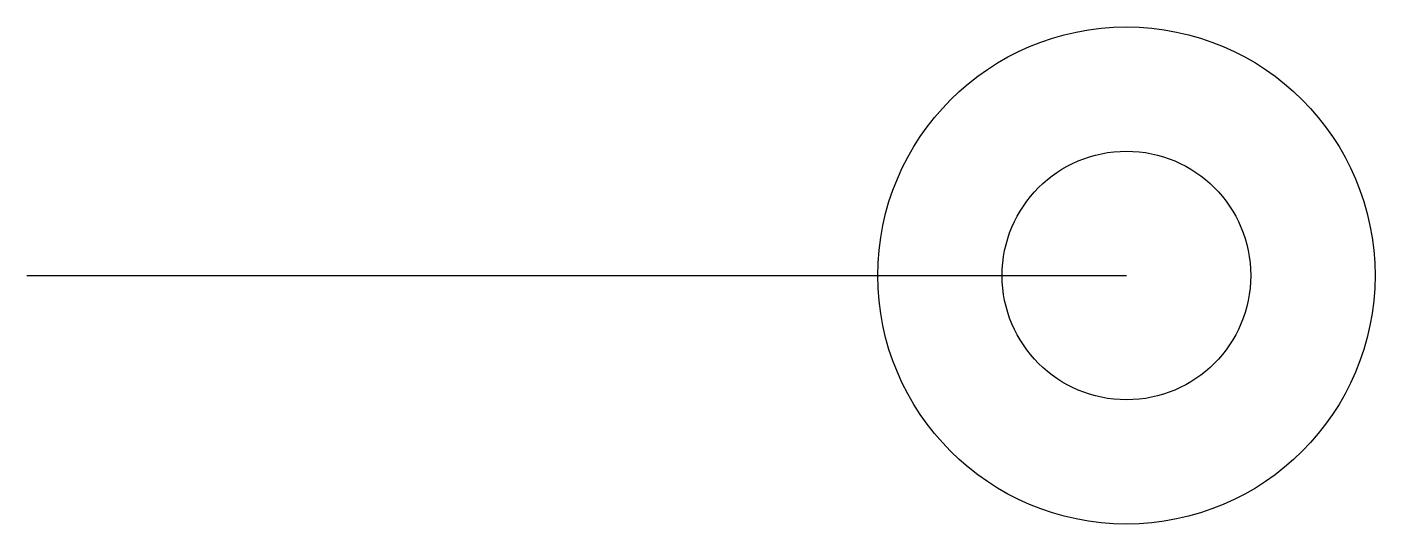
# Model space of a CAD drawing. Header units: metres. Extents: x 88146 to 89174, y -102014 to -101635.
import ezdxf

# ---------------------------------------------------------------- set-up
doc = ezdxf.new("R2010")
doc.units = ezdxf.units.M
doc.layers.add('DET1', color=1, linetype='Continuous')
doc.layers.add('G', color=3, linetype='Continuous')

msp = doc.modelspace()

# ---------------------------------------------------------------- linework, layer by layer
at = {"layer": 'DET1'}
for radius in [189.64, 94.82, 94.82]:
    msp.add_circle((88984.79, -101824.48), radius, dxfattribs=at)
at = {"layer": 'G'}
msp.add_line((88146.12, -101824.48), (88984.79, -101824.48), dxfattribs=at)

doc.saveas('drawing.dxf')
